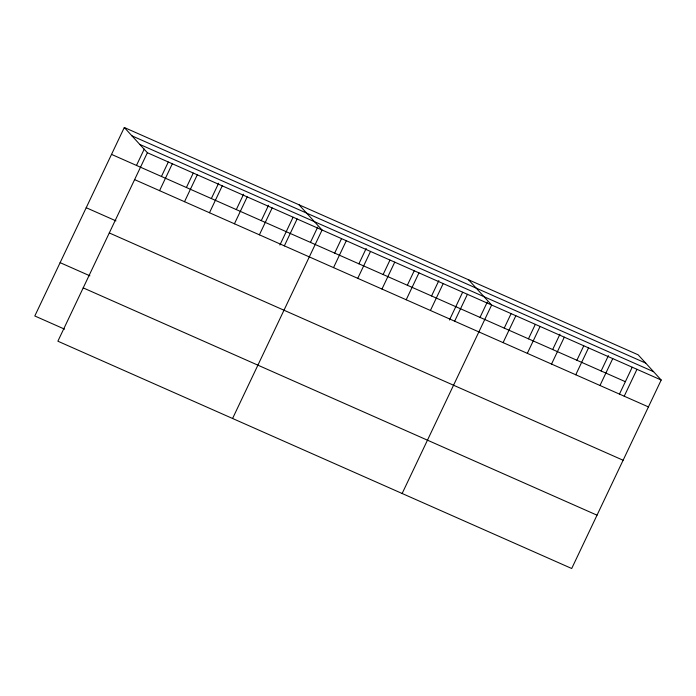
<?xml version="1.0" encoding="UTF-8"?>
<svg xmlns="http://www.w3.org/2000/svg" width="696" height="696" viewBox="0 0 696 696"><rect width="100%" height="100%" fill="white"/><g stroke="black" fill="none" stroke-linecap="round" stroke-linejoin="round"><path stroke-width="1.04" d="M124.297 127.499L147.378 152.728L57.881 341.205L571.703 568.502L661.2 380.025L638.119 354.795L124.297 127.499L34.8 315.975L64.554 329.138M136.486 165.43L144.237 149.101M161.437 176.471L168.284 162.064M159.567 190.661L172.33 163.769M186.398 187.511L193.236 173.104M184.518 201.701L197.29 174.809M211.358 198.551L218.648 183.179M209.479 212.741L222.25 185.849M236.309 209.592L243.609 194.219M234.439 223.781L247.202 196.89M261.27 220.632L268.569 205.259M259.39 234.822L272.162 207.93M279.896 245.001L293.068 217.265M284.351 245.862L297.122 218.97M310.451 242.382L317.75 227.018M232.577 418.487L322.074 230.011L298.993 204.781M334.672 253.1L341.51 238.693M333.532 267.621L346.303 240.729M358.892 263.819L366.192 248.446M357.753 278.33L370.524 251.439M383.122 274.529L389.96 260.121M381.974 289.049L394.745 262.157M407.343 285.247L414.181 270.84M406.203 299.767L418.966 272.875M431.564 295.965L438.863 280.592M430.424 310.477L443.195 283.585M449.459 320.003L462.631 292.268M454.645 321.195L467.416 294.304M480.014 317.393L487.304 302.029M402.14 493.499L491.637 305.022L468.556 279.783M504.235 328.103L511.073 313.705M503.095 342.623L515.858 315.732M528.455 338.822L535.302 324.414M527.316 353.342L540.087 326.45M552.676 349.54L559.976 334.167M551.537 364.06L564.308 337.168M576.906 360.25L583.744 345.851M575.757 374.77L588.529 347.878M601.127 370.968L608.426 355.604M599.987 385.488L612.75 358.597M619.475 394.066L632.194 367.279M624.208 396.207L636.979 369.306M131.909 135.824L645.74 363.121M139.757 144.403L653.587 371.699M147.378 152.728L661.2 380.025M111.525 154.39L625.347 381.686M134.606 179.62L648.428 406.916M86.208 207.713L115.962 220.876M109.289 232.942L623.111 460.239M60.117 262.653L89.88 275.816M83.198 287.883L597.02 515.179"/></g></svg>
